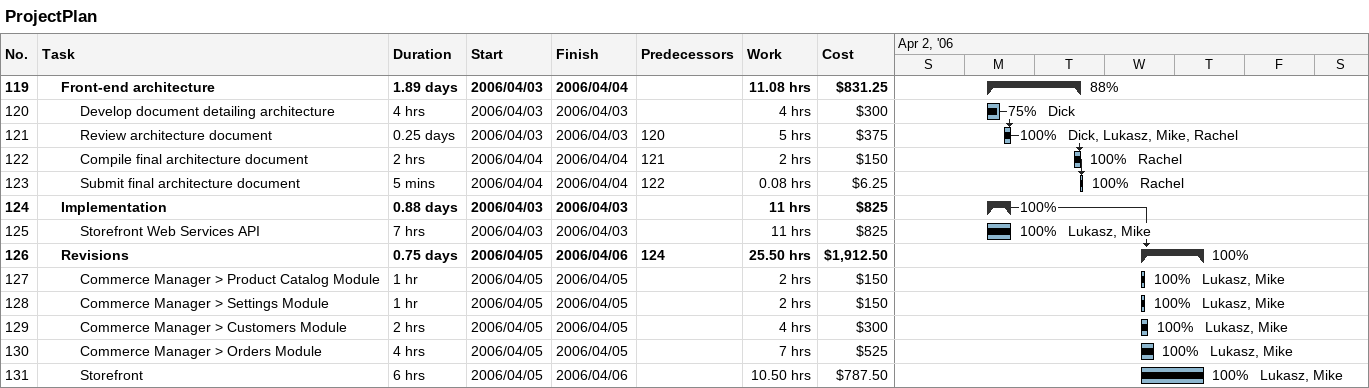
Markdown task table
ProjectPlan

| ID | Level | Task | Duration | Start | Finish | Predecessors | Resources | % complete | Work (h) | Cost ($) |
|---|---|---|---|---|---|---|---|---|---|---|
| 119 | 2 | **Front-end architecture** | 1.89d | 2006-04-03 | 2006-04-04 |  |  | 88 | 11.08 | 831.25 |
| 120 | 3 | Develop document detailing architecture | 4h | 2006-04-03 | 2006-04-03 |  | Dick | 75 | 4 | 300 |
| 121 | 3 | Review architecture document | 0.25d | 2006-04-03 | 2006-04-03 | 120 | Dick, Lukasz, Mike, Rachel | 100 | 5 | 375 |
| 122 | 3 | Compile final architecture document | 2h | 2006-04-04 | 2006-04-04 | 121 | Rachel | 100 | 2 | 150 |
| 123 | 3 | Submit final architecture document | 5min | 2006-04-04 | 2006-04-04 | 122 | Rachel | 100 | 0.08 | 6.25 |
| 124 | 2 | **Implementation** | 0.88d | 2006-04-03 | 2006-04-03 |  |  | 100 | 11 | 825 |
| 125 | 3 | Storefront Web Services API | 7h | 2006-04-03 | 2006-04-03 |  | Lukasz, Mike | 100 | 11 | 825 |
| 126 | 2 | **Revisions** | 0.75d | 2006-04-05 | 2006-04-06 | 124 |  | 100 | 25.50 | 1912.50 |
| 127 | 3 | Commerce Manager > Product Catalog Module | 1h | 2006-04-05 | 2006-04-05 |  | Lukasz, Mike | 100 | 2 | 150 |
| 128 | 3 | Commerce Manager > Settings Module | 1h | 2006-04-05 | 2006-04-05 |  | Lukasz, Mike | 100 | 2 | 150 |
| 129 | 3 | Commerce Manager > Customers Module | 2h | 2006-04-05 | 2006-04-05 |  | Lukasz, Mike | 100 | 4 | 300 |
| 130 | 3 | Commerce Manager > Orders Module | 4h | 2006-04-05 | 2006-04-05 |  | Lukasz, Mike | 100 | 7 | 525 |
| 131 | 3 | Storefront | 6h | 2006-04-05 | 2006-04-06 |  | Lukasz, Mike | 100 | 10.50 | 787.50 |
